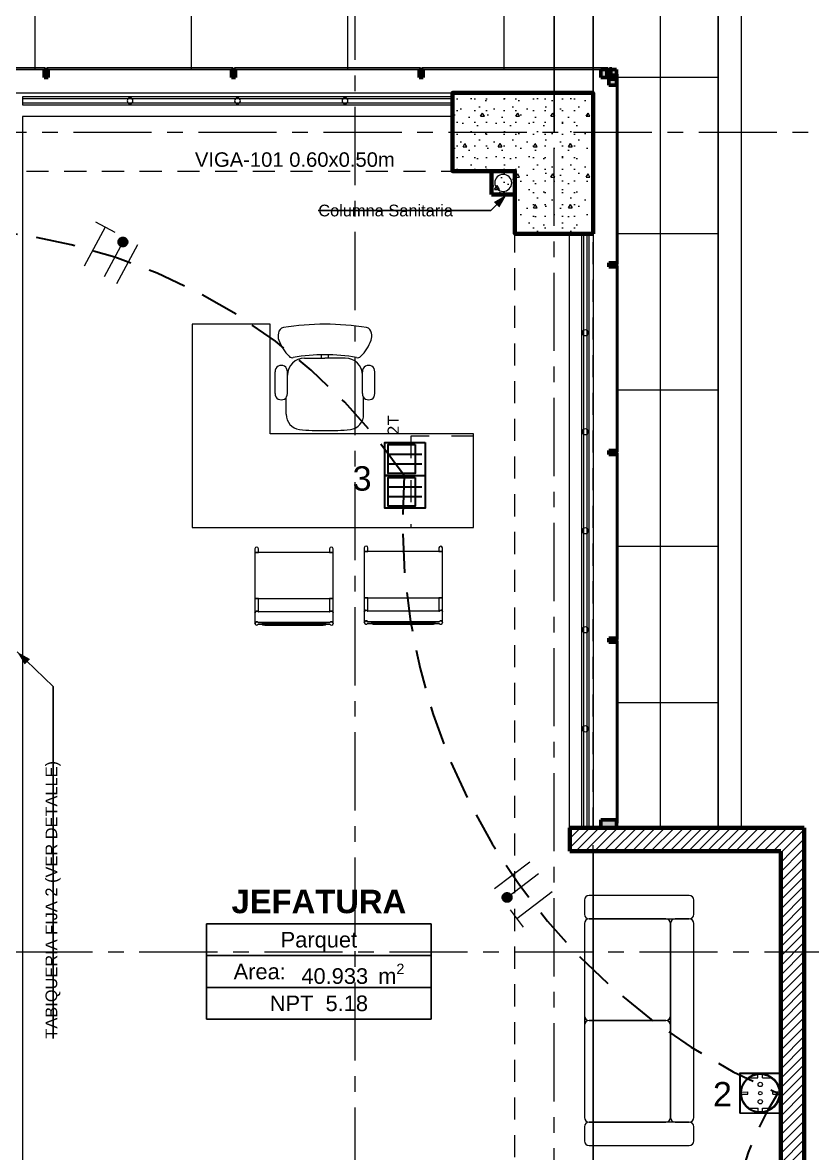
# Model space of a CAD drawing. Header units: inches. Extents: x -19 to 5698, y -728 to 92.
# Drawn here: x 140.42 to 145.47, y 33.12 to 40.35 of the extents above; entities that cross this region are included whole.
import ezdxf

# ---------------------------------------------------------------- set-up
doc = ezdxf.new("R2010")
doc.units = ezdxf.units.IN
doc.header["$MEASUREMENT"] = 0
doc.set_wipeout_variables(frame=1)
doc.header["$PDMODE"] = 1
for name, pattern in [('HIDDEN', [0.375, 0.25, -0.125]), ('Hidden Line', [0.195611, 0.141111, -0.0545]), ('Punto & Raya', [0.65, 0.5, -0.075, 0, -0.075]), ('Rayas', [0.282222, 0.141111, -0.141111]), ('RAYITAS', [0.375, 0.25, -0.125]), ('Wipeout_Contour', [1, 0, -1])]:
    doc.linetypes.add(name, pattern=pattern)
doc.layers.get('0').update_dxf_attribs({"color": 61})
for name, color, linetype, lineweight in [('00 conduct tomacorr', 120, 'HIDDEN', 30), ('00 IE LUZ EMERGENCIA', 253, 'Continuous', 0), ('10 REM ACABADOS', 170, 'Continuous', 13), ('T-TECHO-E', 150, 'Continuous', 20), ('TOMACORRIENTE', 22, 'RAYITAS', 9)]:
    doc.layers.add(name, color=color, linetype=linetype, lineweight=lineweight)
for name, color, linetype in [('02 _ ARQ _ ALB _ Cotas Ejes', 7, 'Continuous'), ('02 _ ARQ _ ALB _ Ejes Generales', 251, 'Continuous'), ('02 _ ARQ _ ALB _ Mobiliario', 7, 'Continuous'), ('02 _ ARQ _ ZON _ Espacio.3D', 7, 'Continuous'), ('08 _ STR _ EXT _ 06 Columnas', 7, 'Continuous'), ('08 _ STR _ EXT _ 07 Losa Aligerada', 7, 'Continuous'), ('08 _ STR _ EXT _ 09 Vigas', 251, 'Continuous'), ('Acabado - Muros', 7, 'Continuous'), ('Dibujo 2D - General', 7, 'Continuous'), ('Estructura - 04 MURO', 7, 'Continuous'), ('Estructura - Carga', 7, 'Continuous'), ('Interior - Escaleras & Barandillas', 7, 'Continuous'), ('Marcador - Secciones', 7, 'Continuous'), ('MEP - HVAC', 7, 'Continuous'), ('Notas - Etiquetas', 7, 'Continuous')]:
    doc.layers.add(name, color=color, linetype=linetype)
doc.styles.add('Annotative', font='arial.ttf')
doc.styles.add('Estilo_Generado_1', font='swisseb.ttf')
doc.styles.add('Estilo_Generado_4', font='swisse.ttf')
doc.styles.add('Estilo_Generado_7', font='swisse.ttf')
doc.dimstyles.new('Estilo_Generado__15', dxfattribs={"dimtxt": 0.125, "dimasz": 0.095, "dimexe": 0.18, "dimexo": 0.003, "dimgap": 0, "dimtad": 0, "dimtih": 1, "dimtoh": 1, "dimzin": 0, "dimdsep": 46, "dimtxsty": 'Estilo_Generado_4', "dimblk": 'ARROWHEAD_6', "dimblk1": 'ARROWHEAD_6', "dimblk2": 'ARROWHEAD_6', "dimcen": 0.09, "dimclrd": 144, "dimclre": 144, "dimclrt": 7, "dimadec": 0, "dimazin": 0, "dimtfac": 1, "dimtdec": 4, "dimtmove": 0, "dimatfit": 3, "dimfxl": 1, "dimtolj": 1, "dimtzin": 0, "dimarcsym": 0})
doc.dimstyles.new('Estilo_Generado__8', dxfattribs={"dimtxt": 0.18, "dimasz": 0.0912, "dimexe": 0.18, "dimexo": 0.0625, "dimgap": 0, "dimtad": 0, "dimtih": 1, "dimtoh": 1, "dimdec": 4, "dimzin": 0, "dimdsep": 46, "dimcen": 0.09, "dimadec": 0, "dimazin": 0, "dimtfac": 1, "dimtdec": 4, "dimtmove": 0, "dimatfit": 3, "dimldrblk": 'ARROWHEAD_5', "dimfxl": 1, "dimtolj": 1, "dimtzin": 0, "dimarcsym": 0})
pattern_1 = [(45, (92.500015, 6e-09), (-0.030052038, 0.030052038), [])]

# ---------------------------------------------------------------- blocks, each defined once
blk = doc.blocks.new('ARROWHEAD_6')
at = {"color": 0, "linetype": 'Continuous', "lineweight": 0}
for p, q in [((0, 0), (-1, 0)), ((-0.5, -0.5), (0.5, 0.5))]:
    blk.add_line(p, q, dxfattribs=at)
blk = doc.blocks.new('*D87', base_point=(804.059, 0))
at = {"layer": '02 _ ARQ _ ALB _ Cotas Ejes', "color": 144, "linetype": 'Continuous', "lineweight": -2, "transparency": 16777216}
for p, q in [((136.82, 39.653), (136.82, 45.8378)), ((143.82, 39.653), (143.82, 45.8378)), ((136.915, 45.6578), (140.0886, 45.6578)), ((143.725, 45.6578), (140.4761, 45.6578))]:
    blk.add_line(p, q, dxfattribs=at)
at = {"layer": 'Defpoints', "color": 0, "linetype": 'Continuous', "transparency": 16777216}
for p in [(143.82, 45.6578), (136.82, 39.65), (143.82, 39.65)]:
    blk.add_point(p, dxfattribs=at)
at = {"layer": '02 _ ARQ _ ALB _ Cotas Ejes', "color": 144, "linetype": 'Continuous', "lineweight": -2, "transparency": 16777216, "xscale": 0.095, "yscale": 0.095, "zscale": 0.095, "rotation": 180}
blk.add_blockref('ARROWHEAD_6', (136.82, 45.6578), dxfattribs=at)
at = {"layer": '02 _ ARQ _ ALB _ Cotas Ejes', "color": 144, "linetype": 'Continuous', "lineweight": -2, "transparency": 16777216, "xscale": 0.095, "yscale": 0.095, "zscale": 0.095}
blk.add_blockref('ARROWHEAD_6', (143.82, 45.6578), dxfattribs=at)
at = {"layer": '02 _ ARQ _ ALB _ Cotas Ejes', "color": 7, "linetype": 'Continuous', "lineweight": 13, "transparency": 16777216, "insert": (140.2823, 45.6578), "char_height": 0.125, "attachment_point": 5, "style": 'Estilo_Generado_4'}
blk.add_mtext('\\A1;7.00', dxfattribs=at)
blk = doc.blocks.new('*D88', base_point=(804.059, 0))
at = {"layer": '02 _ ARQ _ ALB _ Cotas Ejes', "color": 144, "linetype": 'Continuous', "lineweight": -2, "transparency": 16777216}
for p, q in [((101.57, 39.903), (101.57, 45.4088)), ((144.07, 39.903), (144.07, 45.4088)), ((101.665, 45.2288), (122.5203, 45.2288)), ((143.975, 45.2288), (123.0254, 45.2288))]:
    blk.add_line(p, q, dxfattribs=at)
at = {"layer": 'Defpoints', "color": 0, "linetype": 'Continuous', "transparency": 16777216}
for p in [(144.07, 45.2288), (101.57, 39.9), (144.07, 39.9)]:
    blk.add_point(p, dxfattribs=at)
at = {"layer": '02 _ ARQ _ ALB _ Cotas Ejes', "color": 144, "linetype": 'Continuous', "lineweight": -2, "transparency": 16777216, "xscale": 0.095, "yscale": 0.095, "zscale": 0.095, "rotation": 180}
blk.add_blockref('ARROWHEAD_6', (101.57, 45.2288), dxfattribs=at)
at = {"layer": '02 _ ARQ _ ALB _ Cotas Ejes', "color": 144, "linetype": 'Continuous', "lineweight": -2, "transparency": 16777216, "xscale": 0.095, "yscale": 0.095, "zscale": 0.095}
blk.add_blockref('ARROWHEAD_6', (144.07, 45.2288), dxfattribs=at)
at = {"layer": '02 _ ARQ _ ALB _ Cotas Ejes', "color": 7, "linetype": 'Continuous', "lineweight": 13, "transparency": 16777216, "insert": (122.7728, 45.2288), "char_height": 0.125, "attachment_point": 5, "style": 'Estilo_Generado_4'}
blk.add_mtext('\\A1;42.50', dxfattribs=at)
blk = doc.blocks.new('ARROWHEAD_5')
at = {"linetype": 'Continuous', "lineweight": 0}
blk.add_hatch(color=0, dxfattribs=at).paths.add_polyline_path([(-1, 0.2679), (0, 0), (-1, -0.2679)])
at = {"color": 0, "linetype": 'Continuous', "lineweight": 0}
blk.add_line((0, 0), (-1, 0), dxfattribs=at)
blk = doc.blocks.new('tomacorriente schuko 2+T')
at = {"color": 3}
for p, q in [((-0.1377, -0.0281, -162.36), (-0.1377, -0.1227, -162.36)), ((-0.1377, -0.0281, -162.36), (-0.0441, -0.0281, -162.36)), ((-0.1367, -0.0296, -162.36), (-0.1367, -0.1211, -162.36)), ((-0.1367, -0.0296, -162.36), (-0.1367, -0.1211, -162.36)), ((-0.1367, -0.0296, -162.36), (-0.0452, -0.0296, -162.36)), ((-0.1367, -0.0296, -162.36), (-0.0909, -0.0296, -162.36)), ((-0.1261, -0.0496, -162.36), (-0.1261, -0.0701, -162.36)), ((-0.0935, -0.0318, -162.36), (-0.0935, -0.0465, -162.36)), ((-0.0935, -0.0465, -162.36), (-0.0883, -0.0465, -162.36)), ((-0.0909, -0.0296, -162.36), (-0.0452, -0.0296, -162.36)), ((-0.0883, -0.0318, -162.36), (-0.0883, -0.0465, -162.36)), ((-0.0557, -0.0496, -162.36), (-0.0557, -0.0701, -162.36)), ((-0.0452, -0.0296, -162.36), (-0.0452, -0.1211, -162.36)), ((-0.0452, -0.0296, -162.36), (-0.0452, -0.1211, -162.36)), ((-0.0441, -0.0281, -162.36), (-0.0441, -0.1227, -162.36)), ((-0.1342, -0.0701, -162.36), (-0.1261, -0.0701, -162.36)), ((-0.0557, -0.0701, -162.36), (-0.0476, -0.0701, -162.36)), ((-0.1342, -0.0806, -162.36), (-0.1261, -0.0806, -162.36)), ((-0.1261, -0.0806, -162.36), (-0.1261, -0.1011, -162.36)), ((-0.0935, -0.1043, -162.36), (-0.0883, -0.1043, -162.36)), ((-0.0935, -0.1043, -162.36), (-0.0935, -0.1189, -162.36)), ((-0.0883, -0.1043, -162.36), (-0.0883, -0.1189, -162.36)), ((-0.0557, -0.0806, -162.36), (-0.0476, -0.0806, -162.36)), ((-0.0557, -0.0806, -162.36), (-0.0557, -0.1011, -162.36)), ((-0.1377, -0.1227, -162.36), (-0.0441, -0.1227, -162.36)), ((-0.1367, -0.1211, -162.36), (-0.0452, -0.1211, -162.36)), ((-0.1367, -0.1211, -162.36), (-0.0909, -0.1211, -162.36)), ((-0.0909, -0.1211, -162.36), (-0.0452, -0.1211, -162.36))]:
    blk.add_line(p, q, dxfattribs=at)
for centre, radius in [((-0.0909, -0.0754, -162.36), 0.0457), ((-0.0909, -0.0754, -162.36), 0.0436), ((-0.1109, -0.0754, -162.36), 0.00505), ((-0.091, -0.0755, -162.36), 0.00406), ((-0.0709, -0.0754, -162.36), 0.00505)]:
    blk.add_circle(centre, radius, dxfattribs=at)
blk = doc.blocks.new('CAJA POP UP 6 MODULOS')
at = {"layer": '00 conduct tomacorr', "linetype": 'Continuous'}
for p, q in [((-0.095, -0.165), (-0.095, -0.0151)), ((-0.052, -0.165), (-0.052, -0.0151)), ((0.052, -0.165), (0.052, -0.0151)), ((0.095, -0.165), (0.095, -0.0151)), ((0, -0.165), (0, -0.18))]:
    blk.add_line(p, q, dxfattribs=at)
for points in [[(-0.147, 0), (0.147, 0), (0.147, -0.18), (-0.147, -0.18)], [(0, 0), (0.147, 0), (0.147, -0.18), (0, -0.18)]]:
    blk.add_lwpolyline(points, close=True, dxfattribs=at)
for points in [[(-0.138, -0.045), (-0.009, -0.045), (-0.009, -0.165), (-0.138, -0.165), (-0.138, -0.045)], [(0.009, -0.045), (0.138, -0.045), (0.138, -0.165), (0.009, -0.165), (0.009, -0.045)]]:
    blk.add_lwpolyline(points, dxfattribs=at)
at = {"color": 1, "insert": (-0.1807, -0.168), "char_height": 0.05, "attachment_point": 1, "rotation": 180}
blk.add_mtext_dynamic_manual_height_columns('{\\fVerdana|b0|i0|c0|p34;2T}', width=0.000481, gutter_width=0.1561, heights=[0], dxfattribs=at)
blk = doc.blocks.new('a')
at = {"layer": 'TOMACORRIENTE', "ltscale": 0.05}
h = blk.add_hatch(color=4, dxfattribs=at)
edge = h.paths.add_edge_path()
edge.add_arc((0, 0.0752), 0.0211, 0, 360)
at = {"layer": 'TOMACORRIENTE', "color": 4}
for p, q in [((-0.1455, 0.0963), (-0.0515, 0.0963)), ((-0.0985, 0.0963), (-0.0985, -0.0966)), ((0, 0.0963), (0, -0.0963)), ((0.0623, -0.0963), (0.0623, 0.0963))]:
    blk.add_line(p, q, dxfattribs=at)
blk.add_circle((0, 0.0752), 0.0211, dxfattribs=at)
blk = doc.blocks.new('CABLE 3FACE')
at = {"layer": 'T-TECHO-E', "rotation": 59.94170052614085}
blk.add_blockref('a', (0, 0), dxfattribs=at)

msp = doc.modelspace()

# ---------------------------------------------------------------- linework, layer by layer
at = {"layer": '02 _ ARQ _ ALB _ Mobiliario', "color": 175, "linetype": 'Continuous', "lineweight": 13}
for p, q in [((144.0146, 34.7376), (144.0146, 34.6476)), ((144.6846, 34.7676), (144.0446, 34.7676)), ((144.7146, 34.6476), (144.7146, 34.7376)), ((144.0146, 34.5876), (144.0146, 33.9976)), ((144.0146, 34.5876), (144.0146, 33.3476)), ((144.5346, 34.6176), (144.0446, 34.6176)), ((144.5346, 34.6176), (144.0446, 34.6176)), ((144.0446, 34.6176), (144.6846, 34.6176)), ((144.5646, 33.9976), (144.5646, 34.5876)), ((144.5646, 33.3476), (144.5646, 34.5876)), ((144.5646, 34.5876), (144.5646, 33.3476)), ((144.6846, 34.6176), (144.5946, 34.6176)), ((144.7146, 33.3476), (144.7146, 34.5876)), ((144.0146, 33.9376), (144.0146, 33.3476)), ((144.0446, 33.9676), (144.5346, 33.9676)), ((144.5346, 33.9676), (144.0446, 33.9676)), ((144.5646, 33.3476), (144.5646, 33.9376)), ((144.0146, 33.2876), (144.0146, 33.1976)), ((144.0446, 33.3176), (144.5346, 33.3176)), ((144.0446, 33.3176), (144.5346, 33.3176)), ((144.6846, 33.3176), (144.0446, 33.3176)), ((144.5946, 33.3176), (144.6846, 33.3176)), ((144.7146, 33.1976), (144.7146, 33.2876)), ((144.0446, 33.1676), (144.6846, 33.1676))]:
    msp.add_line(p, q, dxfattribs=at)
for centre, start, end in [((144.0446, 34.7376), 90, 180), ((144.6846, 34.7376), 0, 90), ((144.0446, 34.6476), 180, 270), ((144.6846, 34.6476), 270, 0), ((144.0446, 34.5876), 90, 180), ((144.0446, 34.5876), 90, 180), ((144.5346, 34.5876), 0, 90), ((144.5346, 34.5876), 0, 90), ((144.5946, 34.5876), 90, 180), ((144.6846, 34.5876), 0, 90), ((144.0446, 33.9976), 180, 270), ((144.5346, 33.9976), 270, 0), ((144.0446, 33.9376), 90, 180), ((144.5346, 33.9376), 0, 90), ((144.0446, 33.3476), 180, 270), ((144.0446, 33.3476), 180, 270), ((144.5346, 33.3476), 270, 0), ((144.5346, 33.3476), 270, 0), ((144.5946, 33.3476), 180, 270), ((144.6846, 33.3476), 270, 0), ((144.0446, 33.2876), 90, 180), ((144.6846, 33.2876), 0, 90), ((144.0446, 33.1976), 180, 270), ((144.6846, 33.1976), 270, 0)]:
    msp.add_arc(centre, 0.03, start, end, dxfattribs=at)
at = {"layer": '02 _ ARQ _ ZON _ Espacio.3D', "color": 251, "linetype": 'Continuous', "lineweight": 13}
for p, q in [((143.0338, 34.5863), (141.5973, 34.5863)), ((141.5973, 34.5863), (141.5973, 33.9756)), ((141.5973, 34.5863), (143.0338, 34.5863)), ((141.5973, 34.3827), (141.5973, 34.5863)), ((143.0338, 33.9756), (143.0338, 34.5863)), ((143.0338, 34.5863), (143.0338, 34.3827)), ((143.0338, 34.3827), (141.5973, 34.3827)), ((141.5973, 34.3827), (143.0338, 34.3827)), ((141.5973, 34.1792), (141.5973, 34.3827)), ((143.0338, 34.3827), (143.0338, 34.1792)), ((143.0338, 34.1792), (141.5973, 34.1792)), ((141.5973, 34.1792), (143.0338, 34.1792)), ((141.5973, 33.9756), (141.5973, 34.1792)), ((143.0338, 34.1792), (143.0338, 33.9756)), ((141.5973, 33.9756), (143.0338, 33.9756)), ((143.0338, 33.9756), (141.5973, 33.9756))]:
    msp.add_line(p, q, dxfattribs=at)
at = {"layer": '02 _ ARQ _ ZON _ Espacio.3D', "color": 254, "linetype": 'Continuous', "lineweight": 0, "flags": 128}
msp.add_lwpolyline([(140.42, 39.75), (140.42, 32.7833), (140.42, 32.7833), (140.42, 31.7003), (140.42, 29.75), (143.07, 29.75), (143.07, 29.85), (143.07, 30.2), (143.57, 30.2), (143.57, 30.7), (144.07, 30.7), (144.07, 29.85), (145.27, 29.85), (145.27, 35.0505), (143.9201, 35.0505), (143.9201, 35.2005), (143.92, 35.2005), (143.92, 39), (143.57, 39), (143.57, 39.4), (143.17, 39.4), (143.17, 39.75)], close=True, dxfattribs=at)
at = {"layer": '08 _ STR _ EXT _ 07 Losa Aligerada', "color": 7, "linetype": 'Continuous', "lineweight": 18, "flags": 128}
msp.add_lwpolyline([(144.07, 26.75), (144.07, 29.7), (144.07, 29.7), (144.07, 35.2005), (144.87, 35.2005), (145.02, 35.2005), (145.02, 41.1), (131.4553, 41.1), (131.4553, 40.8001), (126.5479, 40.8001), (126.5479, 40.5001), (115.87, 40.5001), (115.87, 43.8736), (108.7699, 43.8736), (108.7699, 39.9)], dxfattribs=at)

# ---------------------------------------------------------------- texts
at = {"layer": '00 IE LUZ EMERGENCIA', "style": 'Annotative'}
msp.add_attdef('2', (144.8367, 33.418), '', height=0.1562, dxfattribs=at)
at = {"layer": '02 _ ARQ _ ZON _ Espacio.3D', "color": 251, "lineweight": 25, "attachment_point": 2}
for s, insert, char_height, style in [('\\A1;{\\pqc;\\pt0;\\fSwis721 Ex BT|b1|i0|c0|p34;JEFATURA}', (142.3155, 34.8038), 0.15, 'Estilo_Generado_1'), ('\\A1;{\\pqc;\\pt0;\\fSwis721 Ex BT|b0|i0|c238|p34;Parquet}', (142.3155, 34.5345), 0.1, 'Estilo_Generado_7'), ('\\A1;{\\pqc;\\pt0;\\fSwis721 Ex BT|b0|i0|c238|p34;Area: }', (141.937, 34.331), 0.1, 'Estilo_Generado_7'), ('\\A1;{\\pqc;\\pt0,0.3;\\fSwis721 Ex BT|b0|i0|c238|p34;40.933\\fSwis721 Ex BT|b0|i0|c238|p34;\\A1{\\H.66x;\\S^  ;}\\fSwis721 Ex BT|b0|i0|c238|p34; m\\fSwis721 Ex BT|b0|i0|c238|p34;\\A1{\\H.66x;\\S2^  ;}}', (142.5331, 34.331), 0.1, 'Estilo_Generado_7'), ('\\A1;{\\pqc;\\pt0;\\fSwis721 Ex BT|b0|i0|c238|p34;NPT  5.18}', (142.3155, 34.1274), 0.1, 'Estilo_Generado_7')]:
    msp.add_mtext(s, dxfattribs=dict(at, insert=insert, char_height=char_height, style=style))

# ---------------------------------------------------------------- next in the draw order: wipeouts: each hides what was drawn before it
at = {"color": 254, "linetype": 'Wipeout_Contour', "lineweight": 0, "ltscale": 5123.845039}
msp.add_wipeout([(144.87, 35.2005), (144.87, 40.95), (136.0575, 40.95), (136.0575, 39.9), (144.07, 39.9), (144.07, 35.2005)], dxfattribs=at).dxf.layer = 'Dibujo 2D - General'

# ---------------------------------------------------------------- next in the draw order: hatches: boundary and pattern name
at = {"layer": 'Dibujo 2D - General', "linetype": 'Continuous', "lineweight": 13}
h = msp.add_hatch(dxfattribs=at)
h.set_pattern_fill('CEMENTO_PULIDO_Y_BRUÑADO_FA', color=251, style=0, pattern_type=2)
h.set_pattern_definition([(0, (92.5, 6e-09), (0, 1), []), (90, (92.5, 6e-09), (-1, 0), [])])
h.paths.add_polyline_path([(144.87, 35.2005), (144.87, 40.95), (136.0575, 40.95), (136.0575, 39.9), (144.07, 39.9), (144.07, 35.2005)])
at = {"layer": 'Estructura - Carga', "linetype": 'Continuous', "lineweight": 13}
h = msp.add_hatch(dxfattribs=at)
h.set_pattern_fill('HORMIGÓN_ARMADO_0002', color=251, style=0, pattern_type=2)
h.set_pattern_definition([(0, (92.5, 6e-09), (0, 0.3117692), [0.03, -0.15]), (0, (92.59, 0.1559), (0, 0.3117692), [0.03, -0.15]), (60, (92.5, 6e-09), (-0.27, 0.1558846), [0.03, -0.15]), (60, (92.68, 6e-09), (-0.27, 0.1558846), [0.03, -0.15]), (120, (92.53, 6e-09), (0.27, 0.1558846), [0.03, -0.15]), (120, (92.71, 6e-09), (0.27, 0.1558846), [0.03, -0.15]), (0, (92.500015, 0.03), (0, 0.06), [0, -0.06, 0, -0.090000004]), (45, (92.530015, 0.03), (-0.04242641, 0.04242641), [0, -0.045, 0, -0.075000003])])
h.paths.add_polyline_path([(143.42, 39.25), (143.57, 39.25), (143.57, 39.4), (143.42, 39.4)])

# ---------------------------------------------------------------- next in the draw order: linework, layer by layer
at = {"layer": '00 conduct tomacorr'}
msp.add_arc((139.8634, 35.4001), 3.6346, 34.41802, 108.82309, dxfattribs=at)
at = {"layer": '02 _ ARQ _ ALB _ Mobiliario', "color": 175, "linetype": 'Continuous', "lineweight": 13}
for p, q in [((142.2239, 38.2045), (142.3543, 38.2045)), ((142.3317, 38.2045), (142.332, 38.225)), ((142.4847, 38.2045), (142.3543, 38.2045)), ((142.377, 38.2045), (142.3766, 38.225)), ((142.035, 37.9773), (142.035, 38.1174)), ((142.1148, 37.9773), (142.1148, 38.1177)), ((142.5938, 37.9773), (142.5938, 38.1177)), ((142.6737, 37.9773), (142.6737, 38.1174)), ((142.1072, 37.8457), (142.1066, 37.953)), ((142.6014, 37.8457), (142.602, 37.953))]:
    msp.add_line(p, q, dxfattribs=at)
at = {"layer": '02 _ ARQ _ ALB _ Mobiliario', "color": 175, "linetype": 'Rayas', "lineweight": 13}
for p, q in [((143.3043, 37.706), (142.9043, 37.706)), ((142.9043, 37.706), (142.9043, 37.121))]:
    msp.add_line(p, q, dxfattribs=at)
at = {"layer": '02 _ ARQ _ ALB _ Mobiliario', "color": 175, "linetype": 'Continuous', "lineweight": 13, "flags": 128}
for points in [[(141.5043, 37.121), (143.3043, 37.121), (143.3043, 37.721), (142.0043, 37.721), (142.0043, 38.421), (141.5043, 38.421)], [(141.9064, 36.9619), (141.9064, 36.6657), (141.9291, 36.6657), (142.3837, 36.6657), (142.4064, 36.6657), (142.4064, 36.9619), (142.3837, 36.9619), (141.9291, 36.9619)], [(142.6063, 36.9675), (142.6063, 36.6714), (142.6291, 36.6714), (143.0836, 36.6714), (143.1063, 36.6714), (143.1063, 36.9675), (143.0836, 36.9675), (142.6291, 36.9675)]]:
    msp.add_lwpolyline(points, close=True, dxfattribs=at)
for points in [[(141.9064, 36.9619), (141.9291, 36.9619), (141.9291, 36.9845, 1), (141.9064, 36.9845)], [(142.3837, 36.9619), (142.4064, 36.9619), (142.4064, 36.9845, 1), (142.3837, 36.9845)], [(142.6063, 36.9675), (142.6291, 36.9675), (142.6291, 36.9902, 1), (142.6063, 36.9902)], [(143.0836, 36.9675), (143.1063, 36.9675), (143.1063, 36.9902, 1), (143.0836, 36.9902)], [(142.6063, 36.5807, -0.726065), (142.6275, 36.5861), (142.6291, 36.5861), (142.6291, 36.6714), (142.6063, 36.6714)], [(143.1063, 36.5807), (143.1063, 36.6714), (143.0836, 36.6714), (143.0836, 36.5861), (143.0851, 36.5861, -0.726065)], [(141.9064, 36.575, -0.726065), (141.9276, 36.5804), (141.9291, 36.5804), (141.9291, 36.6657), (141.9064, 36.6657)], [(142.4064, 36.575), (142.4064, 36.6657), (142.3837, 36.6657), (142.3837, 36.5804), (142.3852, 36.5804, -0.726065)], [(142.3852, 36.5126, -0.726065), (142.4064, 36.5072), (142.4064, 36.575, 0.726065), (142.3852, 36.5804), (141.9276, 36.5804, 0.726065), (141.9064, 36.575), (141.9064, 36.5072, -0.726065), (141.9276, 36.5126)], [(143.0851, 36.5183, -0.726065), (143.1063, 36.5129), (143.1063, 36.5807, 0.726065), (143.0851, 36.5861), (142.6275, 36.5861, 0.726065), (142.6063, 36.5807), (142.6063, 36.5129, -0.726065), (142.6275, 36.5183)], [(142.3852, 36.5019, 0.726065), (142.4064, 36.5072, 0.726065), (142.3852, 36.5126), (141.9276, 36.5126, 0.726065), (141.9064, 36.5072, 0.726065), (141.9276, 36.5019)], [(142.3624, 36.5019), (141.9504, 36.5019, 0.111387), (141.977, 36.4959), (142.3358, 36.4959, 0.111387)], [(143.0851, 36.5075, 0.726065), (143.1063, 36.5129, 0.726065), (143.0851, 36.5183), (142.6275, 36.5183, 0.726065), (142.6063, 36.5129, 0.726065), (142.6275, 36.5075)], [(143.0623, 36.5075), (142.6504, 36.5075, 0.111387), (142.677, 36.5015), (143.0357, 36.5015, 0.111387)]]:
    msp.add_lwpolyline(points, format="xyb", close=True, dxfattribs=at)
at = {"layer": '02 _ ARQ _ ALB _ Mobiliario', "color": 175, "linetype": 'Continuous', "lineweight": 13}
for centre, major_axis, start_param, end_param in [((142.3539, 36.7073), (0, 1.7134), 6.282956, 6.439399), ((142.3547, 36.7073), (0, 1.7134), 6.126972, 6.283414), ((142.1285, 38.3454), (0, 0.0744), 1.316199, 1.942315), ((142.0982, 38.3591), (0, 0.0419), 0.242579, 1.449866), ((142.6104, 38.3591), (0, 0.0419), 4.833319, 6.040606), ((142.5801, 38.3454), (0, 0.0744), 4.340871, 4.966987), ((142.3292, 38.419), (0, 0.2887), 1.926573, 2.351051), ((142.3794, 38.419), (0, 0.2887), 3.932134, 4.356613), ((142.2239, 38.095), (0, 0.1095), 0, 1.570796), ((142.1453, 38.2357), (0, 0.0287), 2.3326, 3.380474), ((142.3484, 37.1035), (0, 1.1218), 6.277925, 6.459683), ((142.3602, 37.1035), (0, 1.1218), 6.106688, 6.288446), ((142.4847, 38.095), (0, 0.1095), 4.712389, 6.283185), ((142.5633, 38.2357), (0, 0.0287), 2.902712, 3.950586), ((142.0749, 38.1174), (0, 0.04), 4.712389, 7.853982), ((142.6337, 38.1174), (0, 0.04), 4.712389, 7.853982), ((142.0749, 37.9773), (0, 0.04), 1.570796, 4.712389), ((142.6337, 37.9773), (0, 0.04), 1.570796, 4.712389), ((142.2038, 37.8436), (0, 0.097), 1.549364, 3.007057), ((142.5048, 37.8436), (0, 0.097), 3.276129, 4.733821), ((142.3136, 38.9575), (0, 1.2162), 3.040183, 3.175182), ((142.395, 38.9575), (0, 1.2162), 3.108003, 3.243002)]:
    msp.add_ellipse(centre, major_axis=major_axis, ratio=0.996858, start_param=start_param, end_param=end_param, dxfattribs=at)
at = {"layer": '08 _ STR _ EXT _ 09 Vigas', "color": 251, "linetype": 'Hidden Line', "lineweight": 13, "true_color": 0x636466}
for p in [(137.07, 39.4), (143.57, 30.2)]:
    msp.add_line(p, (143.57, 39.4), dxfattribs=at)
at = {"layer": 'Dibujo 2D - General', "color": 251, "linetype": 'Continuous', "lineweight": 13, "flags": 128}
msp.add_lwpolyline([(144.87, 35.2005), (144.87, 40.95), (136.0575, 40.95), (136.0575, 39.9), (144.07, 39.9), (144.07, 35.2005)], close=True, dxfattribs=at)
at = {"layer": 'Estructura - Carga', "color": 7, "linetype": 'Continuous', "lineweight": 80, "flags": 128}
msp.add_lwpolyline([(143.42, 39.25), (143.57, 39.25), (143.57, 39.4), (143.42, 39.4)], close=True, dxfattribs=at)
at = {"layer": 'Interior - Escaleras & Barandillas', "color": 161, "linetype": 'Continuous', "lineweight": 13, "flags": 128}
msp.add_lwpolyline([(140.42, 39.8625), (140.42, 39.8375), (143.17, 39.8375), (143.17, 39.8625)], close=True, dxfattribs=at)
msp.add_lwpolyline([(140.42, 39.8625), (140.42, 39.8375), (143.17, 39.8375), (143.17, 39.8625)], close=True, dxfattribs=at)
msp.add_lwpolyline([(140.42, 39.8625), (140.42, 39.8375), (143.17, 39.8375), (143.17, 39.8625)], close=True, dxfattribs=at)
at = {"layer": 'MEP - HVAC', "color": 7, "linetype": 'Continuous', "lineweight": 13, "flags": 128}
msp.add_lwpolyline([(143.495, 39.379, 1), (143.495, 39.271, 1)], format="xyb", close=True, dxfattribs=at)

# ---------------------------------------------------------------- next in the draw order: block references
at = {"layer": '00 conduct tomacorr'}
for name, p, xscale, yscale, zscale, rotation in [('CABLE 3FACE', (141.0094, 38.8492), 1.47256122672843, 1.47256122672843, 1.47256122672843, 271.9155546305953), ('CAJA POP UP 6 MODULOS', (142.9959, 37.4544), 1.432830642179531, 1.432830642179531, 1.432830642179531, 269.9999999999999)]:
    msp.add_blockref(name, p, dxfattribs=dict(at, xscale=xscale, yscale=yscale, zscale=zscale, rotation=rotation))

# ---------------------------------------------------------------- next in the draw order: texts
at = {"layer": '00 IE LUZ EMERGENCIA', "style": 'Annotative'}
msp.add_attdef('3', (142.5313, 37.3566), '', height=0.1562, dxfattribs=at)
at = {"layer": 'Notas - Etiquetas', "color": 171, "linetype": 'Continuous', "lineweight": 13, "insert": (141.5225, 39.4267), "char_height": 0.0925, "attachment_point": 7, "style": 'Estilo_Generado_4'}
msp.add_mtext('\\A1;{\\pql;\\fSwis721 Ex BT|b0|i0|c0|p34;VIGA-101\\fSwis721 Ex BT|b0|i0|c0|p34; \\fSwis721 Ex BT|b0|i0|c0|p34;0.60\\fSwis721 Ex BT|b0|i0|c0|p34;x\\fSwis721 Ex BT|b0|i0|c0|p34;0.50\\fSwis721 Ex BT|b0|i0|c0|p34;m}', dxfattribs=at)
at = {"layer": 'Notas - Etiquetas', "color": 5, "linetype": 'Continuous', "lineweight": 35, "insert": (142.3117, 39.1478), "char_height": 0.075, "attachment_point": 4, "style": 'Estilo_Generado_4'}
msp.add_mtext('\\A1;{\\pql;\\fSwis721 Ex BT|b0|i0|c0|p34;Columna Sanitaria}', dxfattribs=at)
at = {"layer": 'Notas - Etiquetas', "color": 171, "linetype": 'Continuous', "lineweight": 13, "insert": (140.6153, 33.8518), "char_height": 0.075, "attachment_point": 4, "rotation": 90, "style": 'Estilo_Generado_4'}
msp.add_mtext('\\A1;{\\pql;\\fSwis721 Ex BT|b0|i0|c0|p34;TABIQUERIA FIJA 2 (VER DETALLE)\\fSwis721 Ex BT|b0|i0|c0|p34; }', dxfattribs=at)

# ---------------------------------------------------------------- next in the draw order: leaders
at = {"layer": 'Notas - Etiquetas', "color": 144, "linetype": 'Continuous', "lineweight": 13, "annotation_type": 0, "has_hookline": 1, "hookline_direction": 1, "text_width": 1.0171}
msp.add_leader([(143.5172, 39.25), (143.4153, 39.1478), (142.3117, 39.1478)], dimstyle='Estilo_Generado__8', dxfattribs=at)
at = {"layer": 'Notas - Etiquetas', "color": 144, "linetype": 'Continuous', "lineweight": 13, "annotation_type": 0, "has_hookline": 1, "hookline_direction": 1, "text_width": 1.9482, "horizontal_direction": (0, 1, 0)}
msp.add_leader([(140.385, 36.3251), (140.6153, 36.104), (140.6153, 33.8518)], dimstyle='Estilo_Generado__8', dxfattribs=at)

# ---------------------------------------------------------------- next in the draw order: wipeouts: each hides what was drawn before it
at = {"color": 254, "linetype": 'Wipeout_Contour', "lineweight": 0, "ltscale": 2570.363465}
msp.add_wipeout([(144.07, 39.9), (144.22, 40.05), (144.07, 40.05)], dxfattribs=at).dxf.layer = 'Estructura - 04 MURO'

# ---------------------------------------------------------------- next in the draw order: wipeouts: each hides what was drawn before it
at = {"color": 254, "linetype": 'Wipeout_Contour', "lineweight": 0, "ltscale": 3426.123211}
msp.add_wipeout([(144.07, 39.9), (144.07, 35.2005), (144.22, 35.2005), (144.22, 39.9)], dxfattribs=at).dxf.layer = 'Estructura - 04 MURO'

# ---------------------------------------------------------------- next in the draw order: hatches: boundary and pattern name
at = {"layer": 'Acabado - Muros', "linetype": 'Continuous', "lineweight": 0}
for points in [[(144.17, 38.813), (144.17, 38.788), (144.22, 38.788), (144.22, 38.813)], [(144.17, 37.613), (144.17, 37.588), (144.22, 37.588), (144.22, 37.613)], [(144.17, 36.413), (144.17, 36.388), (144.22, 36.388), (144.22, 36.413)], [(144.12, 35.2505), (144.12, 35.2005), (144.22, 35.2005), (144.22, 35.2505)]]:
    msp.add_hatch(color=254, dxfattribs=at).paths.add_polyline_path(points)
at = {"layer": 'Acabado - Muros', "linetype": 'Continuous', "lineweight": 9}
for points in [[(144.23, 38.7955), (144.22, 38.7955), (144.22, 37.6055), (144.23, 37.6055)], [(144.23, 37.5955), (144.22, 37.5955), (144.22, 36.4055), (144.23, 36.4055)], [(144.23, 36.3955), (144.22, 36.3955), (144.22, 35.2305), (144.23, 35.2305)]]:
    msp.add_hatch(color=250, dxfattribs=at).paths.add_polyline_path(points)

# ---------------------------------------------------------------- next in the draw order: linework, layer by layer
at = {"layer": '08 _ STR _ EXT _ 07 Losa Aligerada', "color": 7, "linetype": 'Continuous', "lineweight": 18, "flags": 128}
msp.add_lwpolyline([(145.42, 29.7), (145.42, 35.2005), (144.07, 35.2005), (144.07, 29.7)], close=True, dxfattribs=at)
at = {"layer": 'Acabado - Muros', "color": 7, "linetype": 'Continuous', "lineweight": 60}
for p, q in [((144.17, 38.813), (144.17, 38.788)), ((144.22, 38.813), (144.17, 38.813)), ((144.22, 38.788), (144.17, 38.788)), ((144.22, 38.813), (144.22, 38.788)), ((144.17, 37.613), (144.17, 37.588)), ((144.22, 37.613), (144.17, 37.613)), ((144.22, 37.613), (144.22, 37.588)), ((144.22, 37.588), (144.17, 37.588)), ((144.17, 36.413), (144.17, 36.388)), ((144.22, 36.413), (144.17, 36.413)), ((144.22, 36.388), (144.17, 36.388)), ((144.22, 36.413), (144.22, 36.388)), ((144.12, 35.2505), (144.12, 35.2005)), ((144.22, 35.2505), (144.12, 35.2505)), ((144.22, 35.2505), (144.22, 35.2005)), ((144.22, 35.2005), (144.12, 35.2005))]:
    msp.add_line(p, q, dxfattribs=at)
at = {"layer": 'Acabado - Muros', "color": 7, "linetype": 'Continuous', "lineweight": 13, "flags": 128}
for points in [[(144.23, 38.7955), (144.22, 38.7955), (144.22, 37.6055), (144.23, 37.6055)], [(144.23, 37.5955), (144.22, 37.5955), (144.22, 36.4055), (144.23, 36.4055)], [(144.23, 36.3955), (144.22, 36.3955), (144.22, 35.2305), (144.23, 35.2305)]]:
    msp.add_lwpolyline(points, close=True, dxfattribs=at)
at = {"layer": 'Estructura - 04 MURO', "color": 7, "linetype": 'Continuous', "lineweight": 13, "flags": 128}
for points in [[(144.07, 39), (144.07, 35.2005)], [(144.22, 35.2005), (144.07, 35.2005)]]:
    msp.add_lwpolyline(points, dxfattribs=at)
at = {"layer": 'Interior - Escaleras & Barandillas', "color": 161, "linetype": 'Continuous', "lineweight": 13, "flags": 128}
for points in [[(144.0012, 38.3667, 1), (144.0387, 38.3667, 1)], [(144.0012, 37.7335, 1), (144.0387, 37.7335, 1)], [(144.0012, 37.1002, 1), (144.0387, 37.1002, 1)], [(144.0012, 36.467, 1), (144.0387, 36.467, 1)], [(144.0012, 35.8337, 1), (144.0387, 35.8337, 1)]]:
    msp.add_lwpolyline(points, format="xyb", close=True, dxfattribs=at)

# ---------------------------------------------------------------- next in the draw order: wipeouts: each hides what was drawn before it
at = {"color": 254, "linetype": 'Wipeout_Contour', "lineweight": 0, "ltscale": 2569.460726}
msp.add_wipeout([(144.07, 39.9), (144.22, 39.9), (144.22, 40.05)], dxfattribs=at).dxf.layer = 'Estructura - 04 MURO'

# ---------------------------------------------------------------- next in the draw order: hatches: boundary and pattern name
at = {"layer": 'Acabado - Muros', "linetype": 'Continuous', "lineweight": 0}
for points in [[(144.12, 40), (144.22, 40), (144.22, 40.05), (144.12, 40.05)], [(144.1575, 40), (144.1825, 40), (144.1825, 40.05), (144.1575, 40.05)], [(144.17, 39.95), (144.22, 39.95), (144.22, 40.05), (144.17, 40.05)], [(144.17, 40.013), (144.17, 39.988), (144.22, 39.988), (144.22, 40.013)]]:
    msp.add_hatch(color=254, dxfattribs=at).paths.add_polyline_path(points)
at = {"layer": 'Acabado - Muros', "linetype": 'Continuous', "lineweight": 9}
for points in [[(144.175, 40.06), (144.175, 40.05), (144.19, 40.05), (144.19, 40.06)], [(144.23, 40.02), (144.22, 40.02), (144.22, 40.0055), (144.23, 40.0055)], [(144.23, 39.9955), (144.22, 39.9955), (144.22, 38.8055), (144.23, 38.8055)]]:
    msp.add_hatch(color=250, dxfattribs=at).paths.add_polyline_path(points)

# ---------------------------------------------------------------- next in the draw order: linework, layer by layer
at = {"layer": 'Acabado - Muros', "color": 7, "linetype": 'Continuous', "lineweight": 60}
for p, q in [((144.12, 40.05), (144.12, 40)), ((144.22, 40.05), (144.12, 40.05)), ((144.22, 40), (144.12, 40)), ((144.17, 40.05), (144.1575, 40.05)), ((144.1575, 40.05), (144.1575, 40)), ((144.1825, 40), (144.1575, 40)), ((144.17, 40.05), (144.17, 39.95)), ((144.17, 40.013), (144.17, 39.988)), ((144.22, 40.013), (144.17, 40.013)), ((144.1825, 40.05), (144.1825, 40)), ((144.22, 40.05), (144.1825, 40.05)), ((144.22, 40.05), (144.22, 40.013)), ((144.22, 40.05), (144.22, 39.95)), ((144.22, 40), (144.22, 39.988)), ((144.22, 39.988), (144.17, 39.988)), ((144.22, 39.95), (144.17, 39.95))]:
    msp.add_line(p, q, dxfattribs=at)
at = {"layer": 'Acabado - Muros', "color": 7, "linetype": 'Continuous', "lineweight": 13, "flags": 128}
for points in [[(144.175, 40.06), (144.175, 40.05), (144.19, 40.05), (144.19, 40.06)], [(144.23, 40.02), (144.22, 40.02), (144.22, 40.0055), (144.23, 40.0055)], [(144.23, 39.9955), (144.22, 39.9955), (144.22, 38.8055), (144.23, 38.8055)]]:
    msp.add_lwpolyline(points, close=True, dxfattribs=at)
at = {"layer": 'Estructura - 04 MURO', "color": 7, "linetype": 'Continuous', "lineweight": 13, "flags": 128}
for points in [[(144.22, 40.05), (144.07, 40.05)], [(144.22, 35.2005), (144.22, 40.05)]]:
    msp.add_lwpolyline(points, dxfattribs=at)

# ---------------------------------------------------------------- next in the draw order: wipeouts: each hides what was drawn before it
at = {"color": 254, "linetype": 'Wipeout_Contour', "lineweight": 0, "ltscale": 3429.419185}
msp.add_wipeout([(144.87, 40.95), (144.87, 35.2005), (145.02, 35.2005), (145.02, 40.95)], dxfattribs=at).dxf.layer = 'Estructura - 04 MURO'
at = {"color": 254, "linetype": 'Wipeout_Contour', "lineweight": 0, "ltscale": 2572.423113}
msp.add_wipeout([(145.27, 35.0505), (145.42, 35.0505), (145.42, 35.2005)], dxfattribs=at).dxf.layer = 'Estructura - 04 MURO'

# ---------------------------------------------------------------- next in the draw order: hatches: boundary and pattern name
at = {"layer": 'Estructura - 04 MURO', "linetype": 'Continuous', "lineweight": 5}
h = msp.add_hatch(dxfattribs=at)
h.set_pattern_fill('LADRILLO_COMÚN_0002', color=250, style=0, pattern_type=2)
h.set_pattern_definition(pattern_1)
h.paths.add_polyline_path([(145.27, 35.0505), (145.42, 35.0505), (145.42, 35.2005)])

# ---------------------------------------------------------------- next in the draw order: linework, layer by layer
at = {"layer": '02 _ ARQ _ ALB _ Ejes Generales', "color": 251, "linetype": 'Punto & Raya', "lineweight": 13, "true_color": 0x636466}
msp.add_line((98.3454, 39.65), (147.07, 39.65), dxfattribs=at)
at = {"layer": 'Estructura - 04 MURO', "color": 7, "linetype": 'Continuous', "lineweight": 13, "flags": 128}
for points in [[(144.87, 40.95), (144.87, 35.2005)], [(145.02, 35.2005), (145.02, 40.95)], [(145.02, 35.2005), (144.87, 35.2005)]]:
    msp.add_lwpolyline(points, dxfattribs=at)

# ---------------------------------------------------------------- next in the draw order: wipeouts: each hides what was drawn before it
at = {"color": 254, "linetype": 'Wipeout_Contour', "lineweight": 0, "ltscale": 3409.895992}
msp.add_wipeout([(144.07, 40.05), (135.8843, 40.05), (135.8843, 39.9), (144.07, 39.9)], dxfattribs=at).dxf.layer = 'Estructura - 04 MURO'

# ---------------------------------------------------------------- next in the draw order: hatches: boundary and pattern name
at = {"layer": '08 _ STR _ EXT _ 06 Columnas', "linetype": 'Continuous', "lineweight": 9}
h = msp.add_hatch(dxfattribs=at)
h.set_pattern_fill('HORMIGÓN_EN_MASA_0002', style=0, pattern_type=2)
h.set_pattern_definition([(0, (92.5, 6e-09), (0, 0.3897114), [0.024375, -0.200625]), (0, (92.6125, 0.19486), (0, 0.3897114), [0.024375, -0.200625]), (60, (92.5, 6e-09), (-0.3375, 0.1948557), [0.024375, -0.200625]), (60, (92.725, 6e-09), (-0.3375, 0.1948557), [0.024375, -0.200625]), (120, (92.5244, 6e-09), (0.3375, 0.1948557), [0.024375, -0.200625]), (120, (92.7494, 6e-09), (0.3375, 0.1948557), [0.024375, -0.200625]), (0, (92.500015, 0.0375), (0, 0.075), [0, -0.075, 0, -0.1125]), (45, (92.537515, 0.0375), (-0.05303301, 0.05303301), [0, -0.05625, 0, -0.09375])])
h.paths.add_polyline_path([(144.07, 39), (144.07, 39.9), (143.17, 39.9), (143.17, 39.4), (143.57, 39.4), (143.57, 39)])
at = {"layer": 'Acabado - Muros', "linetype": 'Continuous', "lineweight": 9}
for points in [[(139.375, 40.06), (139.375, 40.05), (140.565, 40.05), (140.565, 40.06)], [(140.575, 40.06), (140.575, 40.05), (141.765, 40.05), (141.765, 40.06)], [(141.775, 40.06), (141.775, 40.05), (142.965, 40.05), (142.965, 40.06)], [(142.975, 40.06), (142.975, 40.05), (144.165, 40.05), (144.165, 40.06)]]:
    msp.add_hatch(color=250, dxfattribs=at).paths.add_polyline_path(points)
at = {"layer": 'Acabado - Muros', "linetype": 'Continuous', "lineweight": 0}
for points in [[(140.5575, 40), (140.5825, 40), (140.5825, 40.05), (140.5575, 40.05)], [(141.7575, 40), (141.7825, 40), (141.7825, 40.05), (141.7575, 40.05)], [(142.9575, 40), (142.9825, 40), (142.9825, 40.05), (142.9575, 40.05)]]:
    msp.add_hatch(color=254, dxfattribs=at).paths.add_polyline_path(points)

# ---------------------------------------------------------------- next in the draw order: linework, layer by layer
at = {"layer": '02 _ ARQ _ ALB _ Ejes Generales', "color": 251, "linetype": 'Punto & Raya', "lineweight": 13, "true_color": 0x636466}
msp.add_line((143.82, 3.05), (143.82, 44.9), dxfattribs=at)
at = {"layer": '08 _ STR _ EXT _ 06 Columnas', "color": 7, "linetype": 'Continuous', "lineweight": 80, "flags": 128}
msp.add_lwpolyline([(144.07, 39), (144.07, 39.9), (143.17, 39.9), (143.17, 39.4), (143.57, 39.4), (143.57, 39)], close=True, dxfattribs=at)
at = {"layer": '08 _ STR _ EXT _ 09 Vigas', "color": 251, "linetype": 'Hidden Line', "lineweight": 13, "true_color": 0x636466}
msp.add_line((101.57, 39.9), (144.07, 39.9), dxfattribs=at)
at = {"layer": 'Acabado - Muros', "color": 7, "linetype": 'Continuous', "lineweight": 60}
for p, q in [((140.5825, 40.05), (140.5575, 40.05)), ((140.5575, 40.05), (140.5575, 40)), ((140.5825, 40), (140.5575, 40)), ((140.5825, 40.05), (140.5825, 40)), ((141.7575, 40.05), (141.7575, 40)), ((141.7825, 40.05), (141.7575, 40.05)), ((141.7825, 40), (141.7575, 40)), ((141.7825, 40.05), (141.7825, 40)), ((142.9825, 40.05), (142.9575, 40.05)), ((142.9575, 40.05), (142.9575, 40)), ((142.9825, 40), (142.9575, 40)), ((142.9825, 40.05), (142.9825, 40))]:
    msp.add_line(p, q, dxfattribs=at)
at = {"layer": 'Acabado - Muros', "color": 7, "linetype": 'Continuous', "lineweight": 13, "flags": 128}
for points in [[(139.375, 40.06), (139.375, 40.05), (140.565, 40.05), (140.565, 40.06)], [(140.575, 40.06), (140.575, 40.05), (141.765, 40.05), (141.765, 40.06)], [(141.775, 40.06), (141.775, 40.05), (142.965, 40.05), (142.965, 40.06)], [(142.975, 40.06), (142.975, 40.05), (144.165, 40.05), (144.165, 40.06)]]:
    msp.add_lwpolyline(points, close=True, dxfattribs=at)
at = {"layer": 'Estructura - 04 MURO', "color": 7, "linetype": 'Continuous', "lineweight": 13, "flags": 128}
for points in [[(144.07, 40.05), (135.8843, 40.05)], [(137.07, 39.9), (143.17, 39.9)]]:
    msp.add_lwpolyline(points, dxfattribs=at)
at = {"layer": 'Interior - Escaleras & Barandillas', "color": 161, "linetype": 'Continuous', "lineweight": 13, "flags": 128}
msp.add_lwpolyline([(140.42, 39.875), (140.42, 39.825), (143.17, 39.825), (143.17, 39.875)], close=True, dxfattribs=at)
for points in [[(141.1075, 39.8312, 1), (141.1075, 39.8687, 1)], [(141.795, 39.8312, 1), (141.795, 39.8687, 1)], [(142.4825, 39.8312, 1), (142.4825, 39.8687, 1)]]:
    msp.add_lwpolyline(points, format="xyb", close=True, dxfattribs=at)
at = {"layer": 'Marcador - Secciones', "color": 251, "linetype": 'Punto & Raya', "lineweight": 13, "true_color": 0x636466}
msp.add_line((142.5454, 46.2111), (142.5454, 0.9472), dxfattribs=at)

# ---------------------------------------------------------------- next in the draw order: dimensions: what is measured, and where the dimension line sits
at = {"layer": '02 _ ARQ _ ALB _ Cotas Ejes', "color": 144, "linetype": 'Continuous', "lineweight": 13}
for base, p1, p2, picture, middle in [((143.82, 45.6578), (136.82, 39.65), (143.82, 39.65), '*D87', (140.2823, 45.6578)), ((144.07, 45.2288), (101.57, 39.9), (144.07, 39.9), '*D88', (122.7728, 45.2288))]:
    dim = msp.add_linear_dim(base=base, p1=p1, p2=p2, dimstyle='Estilo_Generado__15', dxfattribs=at)
    dim.commit()
    dim.dimension.update_dxf_attribs({"geometry": picture, "text_midpoint": middle, "dimtype": 160})

# ---------------------------------------------------------------- next in the draw order: wipeouts: each hides what was drawn before it
at = {"color": 254, "linetype": 'Wipeout_Contour', "lineweight": 0, "ltscale": 2573.3195}
msp.add_wipeout([(145.27, 35.0505), (145.42, 35.2005), (145.27, 35.2005)], dxfattribs=at).dxf.layer = 'Estructura - 04 MURO'

# ---------------------------------------------------------------- next in the draw order: hatches: boundary and pattern name
at = {"layer": 'Estructura - 04 MURO', "linetype": 'Continuous', "lineweight": 5}
h = msp.add_hatch(dxfattribs=at)
h.set_pattern_fill('LADRILLO_COMÚN_0002', color=250, style=0, pattern_type=2)
h.set_pattern_definition(pattern_1)
h.paths.add_polyline_path([(145.27, 35.0505), (145.42, 35.2005), (145.27, 35.2005)])

# ---------------------------------------------------------------- next in the draw order: linework, layer by layer
at = {"layer": 'Estructura - 04 MURO', "color": 7, "linetype": 'Continuous', "lineweight": 80, "flags": 128}
msp.add_lwpolyline([(145.42, 35.2005), (145.42, 35.0505)], dxfattribs=at)

# ---------------------------------------------------------------- next in the draw order: wipeouts: each hides what was drawn before it
at = {"color": 254, "linetype": 'Wipeout_Contour', "lineweight": 0, "ltscale": 3427.497673}
msp.add_wipeout([(145.27, 35.2005), (143.9201, 35.2005), (143.9201, 35.0505), (145.27, 35.0505)], dxfattribs=at).dxf.layer = 'Estructura - 04 MURO'

# ---------------------------------------------------------------- next in the draw order: hatches: boundary and pattern name
at = {"layer": 'Estructura - 04 MURO', "linetype": 'Continuous', "lineweight": 5}
h = msp.add_hatch(dxfattribs=at)
h.set_pattern_fill('LADRILLO_COMÚN_0002', color=250, style=0, pattern_type=2)
h.set_pattern_definition(pattern_1)
h.paths.add_polyline_path([(145.27, 35.2005), (143.9201, 35.2005), (143.9201, 35.0505), (145.27, 35.0505)])

# ---------------------------------------------------------------- next in the draw order: linework, layer by layer
at = {"layer": '08 _ STR _ EXT _ 09 Vigas', "color": 251, "linetype": 'Hidden Line', "lineweight": 13, "true_color": 0x636466}
msp.add_line((144.07, 26.75), (144.07, 39.9), dxfattribs=at)
at = {"layer": 'Estructura - 04 MURO', "color": 7, "linetype": 'Continuous', "lineweight": 80, "flags": 128}
for points in [[(145.42, 35.2005), (143.9201, 35.2005)], [(143.9201, 35.2005), (143.9201, 35.0505)], [(143.9201, 35.0505), (145.27, 35.0505)]]:
    msp.add_lwpolyline(points, dxfattribs=at)
at = {"layer": 'Interior - Escaleras & Barandillas', "color": 161, "linetype": 'Continuous', "lineweight": 13, "flags": 128}
for points in [[(144.045, 39), (143.995, 39), (143.995, 35.2005), (144.045, 35.2005)], [(144.0325, 39), (144.0075, 39), (144.0075, 35.2005), (144.0325, 35.2005)], [(144.0325, 39), (144.0075, 39), (144.0075, 35.2005), (144.0325, 35.2005)], [(144.0325, 39), (144.0075, 39), (144.0075, 35.2005), (144.0325, 35.2005)]]:
    msp.add_lwpolyline(points, close=True, dxfattribs=at)

# ---------------------------------------------------------------- next in the draw order: block references
at = {"layer": '00 conduct tomacorr', "xscale": 1.47256122672843, "yscale": 1.47256122672843, "zscale": 1.47256122672843, "rotation": 67.38963796024585}
msp.add_blockref('CABLE 3FACE', (143.6076, 34.8218, 0.0004), dxfattribs=at)

# ---------------------------------------------------------------- next in the draw order: wipeouts: each hides what was drawn before it
at = {"color": 254, "linetype": 'Wipeout_Contour', "lineweight": 0, "ltscale": 3430.089013}
msp.add_wipeout([(145.27, 35.0505), (145.27, 29.85), (145.42, 29.85), (145.42, 35.0505)], dxfattribs=at).dxf.layer = 'Estructura - 04 MURO'

# ---------------------------------------------------------------- next in the draw order: hatches: boundary and pattern name
at = {"layer": 'Estructura - 04 MURO', "linetype": 'Continuous', "lineweight": 5}
h = msp.add_hatch(dxfattribs=at)
h.set_pattern_fill('LADRILLO_COMÚN_0002', color=250, style=0, pattern_type=2)
h.set_pattern_definition(pattern_1)
h.paths.add_polyline_path([(145.27, 35.0505), (145.27, 29.85), (145.42, 29.85), (145.42, 35.0505)])

# ---------------------------------------------------------------- next in the draw order: linework, layer by layer
at = {"layer": '00 conduct tomacorr'}
for centre, radius, start, end in [((146.8304, 37.1568), 3.9799, 175.71175, 246.63154), ((146.9086, 32.4418), 1.9677, 147.34903, 212.65087)]:
    msp.add_arc(centre, radius, start, end, dxfattribs=at)
at = {"layer": 'Estructura - 04 MURO', "color": 7, "linetype": 'Continuous', "lineweight": 80, "flags": 128}
for points in [[(145.27, 35.0505), (145.27, 29.85)], [(145.42, 29.85), (145.42, 35.0505)]]:
    msp.add_lwpolyline(points, dxfattribs=at)
at = {"layer": 'Marcador - Secciones', "color": 251, "linetype": 'Punto & Raya', "lineweight": 13, "true_color": 0x636466}
msp.add_line((97.1666, 34.4067), (148.4403, 34.4067), dxfattribs=at)

# ---------------------------------------------------------------- next in the draw order: block references
at = {"layer": '10 REM ACABADOS', "xscale": 2.759423129612763, "yscale": 2.759423129612763, "zscale": 2.759423129612763, "rotation": 90.09900314736282}
msp.add_blockref('tomacorriente schuko 2+T', (144.9311, 33.7537, 448.0199), dxfattribs=at)

doc.saveas('drawing.dxf')
